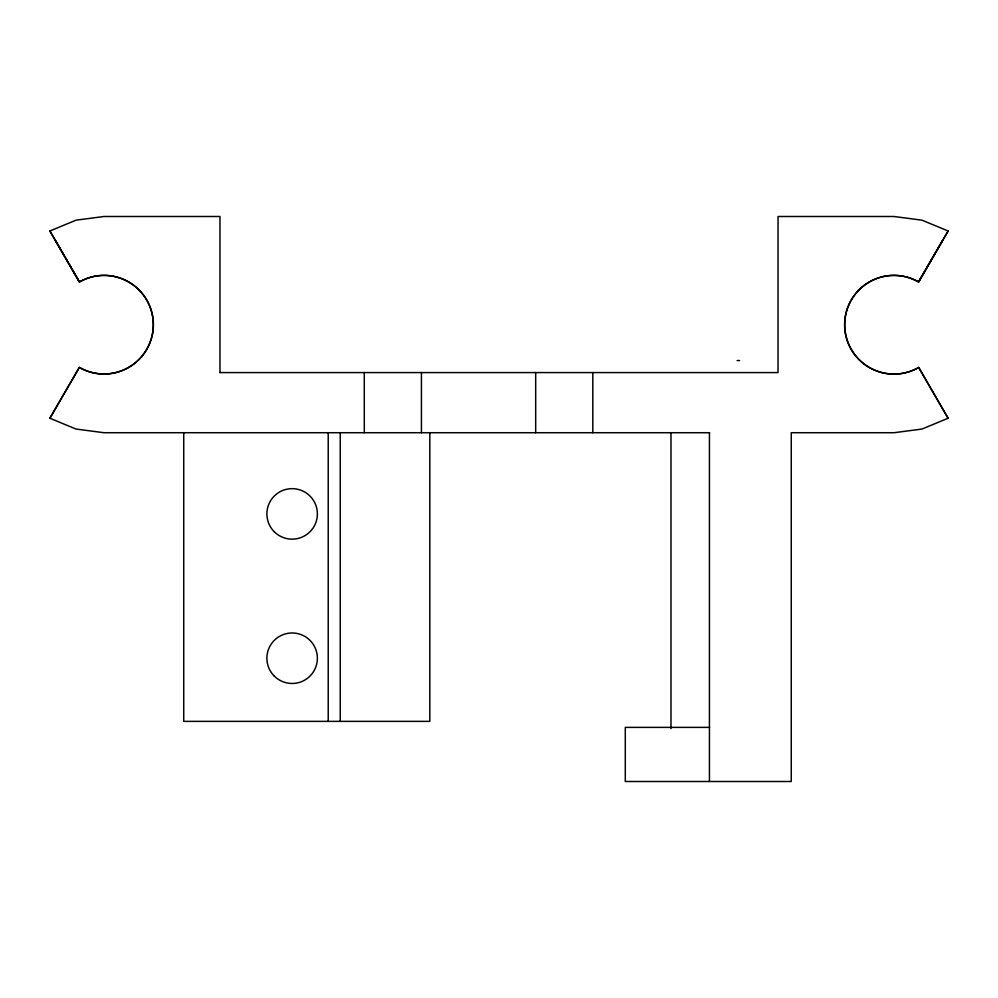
<?xml version="1.0" encoding="UTF-8"?>
<svg xmlns="http://www.w3.org/2000/svg" width="998" height="998" viewBox="0 0 998 998"><rect width="100%" height="100%" fill="white"/><g stroke="black" fill="none" stroke-linecap="round" stroke-linejoin="round"><path stroke-width="1.5" d="M219.972 372.578L219.972 216.504L103.954 216.504L75.973 220.184L49.9 230.987L79.304 282.035A49.314 49.314 0 0 1 153.268 324.737A49.314 49.314 0 0 1 79.304 367.451L49.9 418.237L75.973 429.04L103.954 432.72L709.628 432.72M421.43 432.72L421.43 372.578M535.677 432.72L535.677 372.578M592.812 432.72L592.812 372.578M219.947 372.578L778.028 372.578L778.028 216.504L894.046 216.504L922.027 220.184L948.1 230.987L918.696 282.035A49.314 49.314 0 0 0 844.732 324.737A49.314 49.314 0 0 0 918.696 367.451L948.1 418.237L922.027 429.04L894.046 432.72L791.252 432.72L791.252 781.496L625.284 781.496L625.284 727.38L709.578 727.38M49.9 418.237L79.416 367.339A49.314 49.314 0 0 0 153.418 324.699A49.314 49.314 0 0 0 79.491 281.935L55.302 240.343M906.608 277.02A49.314 49.314 0 0 1 918.509 281.935L948.1 230.987M918.509 281.935L942.698 240.343M737.135 360.552L739.543 360.552M49.9 230.987L79.491 281.935M948.1 418.237L918.696 367.451A49.314 49.314 0 0 1 845.106 331.835A49.314 49.314 0 0 1 905.223 276.671M364.27 372.578L364.295 432.72M709.441 432.72L709.441 781.496M670.98 432.72L670.98 728.565M429.814 432.72L429.814 721.367L183.732 721.367L183.732 432.72M340.243 432.72L340.243 721.367M328.217 432.72L328.217 721.367M274.275 676.083A25.262 25.262 0 0 0 316.528 664.755A25.262 25.262 0 0 0 285.603 633.83A25.262 25.262 0 0 0 274.275 676.083M274.275 531.759A25.262 25.262 0 0 0 316.528 520.432A25.262 25.262 0 0 0 285.603 489.507A25.262 25.262 0 0 0 274.275 531.759"/></g></svg>
